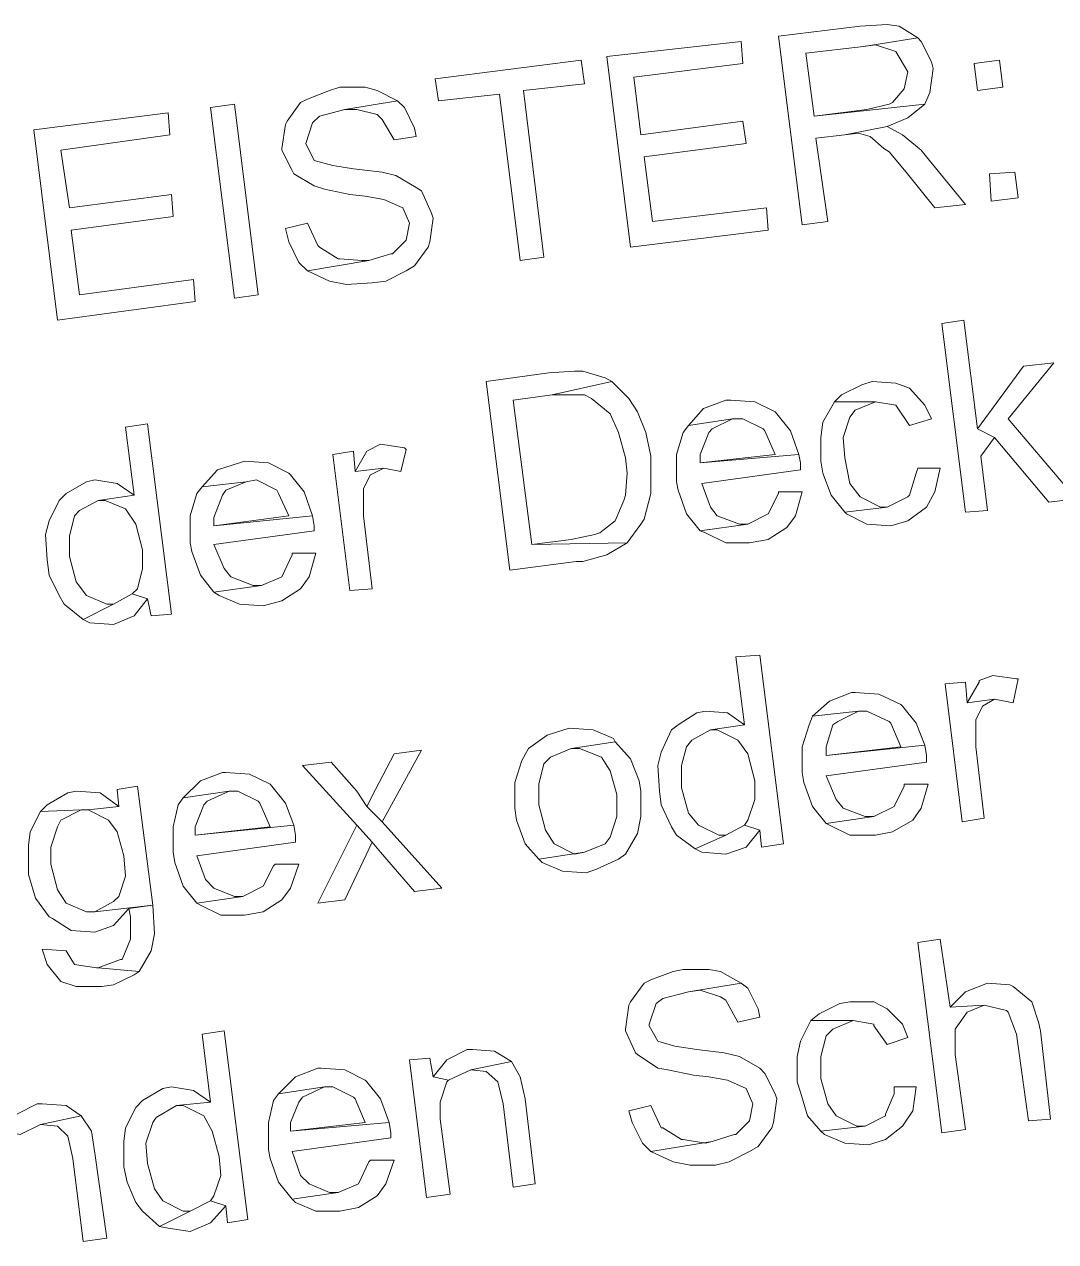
# Model space of a CAD drawing. Header units: metres. Extents: x 2713732.4 to 2713757.2, y 1226081.6 to 1226111.3.
# Drawn here: x 2713754.146 to 2713754.805, y 1226100.684 to 1226101.461 of the extents above; entities that cross this region are included whole.
import ezdxf

# ---------------------------------------------------------------- set-up
doc = ezdxf.new("R2010")
doc.units = ezdxf.units.M
doc.layers.add('einlagen_boden_erstes_og', color=7, linetype='Continuous', true_color=0x000000)

msp = doc.modelspace()

# ---------------------------------------------------------------- linework, layer by layer
at = {"layer": 'einlagen_boden_erstes_og', "color": 1, "lineweight": 0}
for points in [[(2713754.67989, 1226101.46027), (2713754.62775, 1226101.45375), (2713754.64295, 1226101.33318), (2713754.65925, 1226101.33535), (2713754.65164, 1226101.38858), (2713754.67011, 1226101.39075), (2713754.69727, 1226101.39618), (2713754.7103, 1226101.40161), (2713754.72116, 1226101.4103), (2713754.65056, 1226101.4027), (2713754.64513, 1226101.44289), (2713754.68206, 1226101.44723), (2713754.71682, 1226101.45266), (2713754.70487, 1226101.46027), (2713754.69727, 1226101.46135)], [(2713754.60385, 1226101.45049), (2713754.51804, 1226101.44072), (2713754.53324, 1226101.31906), (2713754.62123, 1226101.32992), (2713754.62014, 1226101.34404), (2713754.54737, 1226101.33535), (2713754.54193, 1226101.37663), (2713754.60711, 1226101.38532), (2713754.60494, 1226101.39944), (2713754.53976, 1226101.39075), (2713754.53542, 1226101.42768), (2713754.60494, 1226101.43637)], [(2713754.71682, 1226101.45266), (2713754.68206, 1226101.44723), (2713754.68966, 1226101.44832), (2713754.7027, 1226101.44398), (2713754.7027, 1226101.44398), (2713754.7103, 1226101.43094), (2713754.70813, 1226101.42008), (2713754.70052, 1226101.41139), (2713754.69835, 1226101.4103), (2713754.68423, 1226101.40704), (2713754.65056, 1226101.4027), (2713754.72116, 1226101.4103), (2713754.72442, 1226101.41791), (2713754.72659, 1226101.43311), (2713754.72551, 1226101.43746), (2713754.71899, 1226101.45049)], [(2713754.50174, 1226101.43854), (2713754.40833, 1226101.4266), (2713754.4105, 1226101.41247), (2713754.4496, 1226101.41682), (2713754.46264, 1226101.31037), (2713754.47785, 1226101.31254), (2713754.46481, 1226101.41899), (2713754.50392, 1226101.42334)], [(2713754.76896, 1226101.43854), (2713754.75266, 1226101.43637), (2713754.75484, 1226101.41899), (2713754.77113, 1226101.42116)], [(2713754.3475, 1226101.42116), (2713754.34098, 1226101.41899), (2713754.32686, 1226101.41356), (2713754.32251, 1226101.41139), (2713754.31382, 1226101.39944), (2713754.31274, 1226101.39727), (2713754.31057, 1226101.38206), (2713754.31057, 1226101.38097), (2713754.31708, 1226101.36794), (2713754.31817, 1226101.36577), (2713754.3312, 1226101.35816), (2713754.33772, 1226101.35599), (2713754.35402, 1226101.35273), (2713754.36379, 1226101.35165), (2713754.37574, 1226101.34947), (2713754.38769, 1226101.34404), (2713754.39203, 1226101.33427), (2713754.38986, 1226101.3234), (2713754.38117, 1226101.31471), (2713754.38009, 1226101.31471), (2713754.36596, 1226101.31037), (2713754.32686, 1226101.30385), (2713754.34098, 1226101.29733), (2713754.35184, 1226101.29516), (2713754.36814, 1226101.29625), (2713754.37683, 1226101.29733), (2713754.38986, 1226101.30385), (2713754.39529, 1226101.30711), (2713754.40398, 1226101.31906), (2713754.40507, 1226101.32232), (2713754.40724, 1226101.33752), (2713754.40615, 1226101.34078), (2713754.39964, 1226101.3549), (2713754.39638, 1226101.35708), (2713754.38334, 1226101.36468), (2713754.37465, 1226101.36685), (2713754.35619, 1226101.36902), (2713754.34315, 1226101.3712), (2713754.3312, 1226101.37446), (2713754.32577, 1226101.38532), (2713754.32577, 1226101.38532), (2713754.33012, 1226101.39835), (2713754.33446, 1226101.4027), (2713754.35076, 1226101.40704), (2713754.38443, 1226101.41247), (2713754.3714, 1226101.41899), (2713754.36379, 1226101.42116)], [(2713754.28015, 1226101.28647), (2713754.26494, 1226101.40813), (2713754.28015, 1226101.4103), (2713754.29536, 1226101.28864), (2713754.28015, 1226101.28647)], [(2713754.38443, 1226101.41247), (2713754.35076, 1226101.40704), (2713754.35836, 1226101.40704), (2713754.3714, 1226101.40378), (2713754.37465, 1226101.40053), (2713754.38226, 1226101.38749), (2713754.39638, 1226101.38966), (2713754.39529, 1226101.39509), (2713754.38877, 1226101.40813)], [(2713754.23779, 1226101.40487), (2713754.15198, 1226101.39401), (2713754.16718, 1226101.27235), (2713754.25517, 1226101.2843), (2713754.25408, 1226101.29842), (2713754.1813, 1226101.28864), (2713754.17587, 1226101.32992), (2713754.24105, 1226101.33861), (2713754.23996, 1226101.35273), (2713754.17479, 1226101.34404), (2713754.16936, 1226101.38097), (2713754.23887, 1226101.39075)], [(2713754.69727, 1226101.39618), (2713754.67011, 1226101.39075), (2713754.6788, 1226101.39184), (2713754.6864, 1226101.38966), (2713754.69509, 1226101.38206), (2713754.69835, 1226101.37989), (2713754.70921, 1226101.36685), (2713754.72768, 1226101.34404), (2713754.74723, 1226101.34621), (2713754.72225, 1226101.37663), (2713754.71899, 1226101.38097), (2713754.70704, 1226101.39075)], [(2713754.77873, 1226101.36685), (2713754.76244, 1226101.36577), (2713754.76353, 1226101.34839), (2713754.78091, 1226101.35056)], [(2713754.32686, 1226101.33427), (2713754.31274, 1226101.33101), (2713754.31491, 1226101.32232), (2713754.32143, 1226101.30928), (2713754.32686, 1226101.30385), (2713754.36596, 1226101.31037), (2713754.36162, 1226101.31037), (2713754.3475, 1226101.31145), (2713754.34641, 1226101.31145), (2713754.33446, 1226101.31906), (2713754.33338, 1226101.32014)], [(2713754.74615, 1226101.27235), (2713754.73203, 1226101.27018), (2713754.74723, 1226101.14961), (2713754.76135, 1226101.15069), (2713754.75701, 1226101.18545), (2713754.7657, 1226101.1974), (2713754.75484, 1226101.20283)], [(2713754.4811, 1226101.23868), (2713754.44091, 1226101.23325), (2713754.45612, 1226101.11267), (2713754.49848, 1226101.1181), (2713754.50283, 1226101.1181), (2713754.51804, 1226101.12245), (2713754.51804, 1226101.12245), (2713754.53107, 1226101.13005), (2713754.53107, 1226101.13005), (2713754.47024, 1226101.12897), (2713754.45829, 1226101.2213), (2713754.48328, 1226101.22456), (2713754.5213, 1226101.23325), (2713754.51695, 1226101.23542), (2713754.50283, 1226101.23976), (2713754.4974, 1226101.23976)], [(2713754.80372, 1226101.24519), (2713754.78416, 1226101.24302), (2713754.75484, 1226101.20283), (2713754.7657, 1226101.1974), (2713754.80046, 1226101.15612), (2713754.81784, 1226101.1583), (2713754.77439, 1226101.20935)], [(2713754.5213, 1226101.23325), (2713754.48328, 1226101.22456), (2713754.48979, 1226101.22456), (2713754.50392, 1226101.22456), (2713754.50826, 1226101.22238), (2713754.52021, 1226101.21261), (2713754.52564, 1226101.20066), (2713754.52999, 1226101.18437), (2713754.53107, 1226101.17459), (2713754.52999, 1226101.16047), (2713754.5289, 1226101.15721), (2713754.52347, 1226101.14417), (2713754.51369, 1226101.13657), (2713754.51043, 1226101.13548), (2713754.49523, 1226101.13223), (2713754.47024, 1226101.12897), (2713754.53107, 1226101.13005), (2713754.53976, 1226101.142), (2713754.54193, 1226101.14526), (2713754.54628, 1226101.16155), (2713754.54628, 1226101.17024), (2713754.54628, 1226101.18545), (2713754.54302, 1226101.20066), (2713754.53759, 1226101.21369), (2713754.53216, 1226101.22238)], [(2713754.68749, 1226101.23325), (2713754.68097, 1226101.23107), (2713754.66794, 1226101.22456), (2713754.66359, 1226101.22021), (2713754.68966, 1226101.22021), (2713754.7027, 1226101.21804), (2713754.7027, 1226101.21804), (2713754.71139, 1226101.205), (2713754.72551, 1226101.20935), (2713754.72116, 1226101.21804), (2713754.71139, 1226101.2289), (2713754.7027, 1226101.23216)], [(2713754.59733, 1226101.2213), (2713754.59407, 1226101.2213), (2713754.57995, 1226101.21587), (2713754.57018, 1226101.205), (2713754.59842, 1226101.20935), (2713754.60494, 1226101.20935), (2713754.61797, 1226101.20283), (2713754.61906, 1226101.20174), (2713754.62557, 1226101.18654), (2713754.57778, 1226101.18111), (2713754.64078, 1226101.18654), (2713754.63535, 1226101.20174), (2713754.62666, 1226101.21261), (2713754.62557, 1226101.21369), (2713754.61254, 1226101.22021)], [(2713754.66359, 1226101.22021), (2713754.65599, 1226101.20718), (2713754.6549, 1226101.1974), (2713754.6549, 1226101.18219), (2713754.65599, 1226101.17459), (2713754.66142, 1226101.16047), (2713754.67011, 1226101.14961), (2713754.69727, 1226101.15286), (2713754.69292, 1226101.15286), (2713754.67989, 1226101.15938), (2713754.67337, 1226101.16807), (2713754.67011, 1226101.18437), (2713754.66902, 1226101.1974), (2713754.67337, 1226101.21043), (2713754.67663, 1226101.21478), (2713754.68966, 1226101.22021)], [(2713754.57018, 1226101.205), (2713754.56692, 1226101.20066), (2713754.56257, 1226101.18654), (2713754.56257, 1226101.16916), (2713754.56366, 1226101.16373), (2713754.56909, 1226101.14852), (2713754.57778, 1226101.13766), (2713754.60819, 1226101.142), (2713754.60276, 1226101.142), (2713754.58864, 1226101.14743), (2713754.5843, 1226101.15286), (2713754.57887, 1226101.16807), (2713754.64187, 1226101.17676), (2713754.64187, 1226101.18111), (2713754.64078, 1226101.18654), (2713754.57778, 1226101.18111), (2713754.57778, 1226101.18654), (2713754.58321, 1226101.20066), (2713754.58538, 1226101.20283), (2713754.59842, 1226101.20935)], [(2713754.22475, 1226101.20609), (2713754.21063, 1226101.20392), (2713754.21606, 1226101.16047), (2713754.19325, 1226101.15721), (2713754.1976, 1226101.15721), (2713754.21063, 1226101.15178), (2713754.21715, 1226101.142), (2713754.22149, 1226101.12571), (2713754.22149, 1226101.11376), (2713754.21824, 1226101.10072), (2713754.21498, 1226101.09747), (2713754.22475, 1226101.09421), (2713754.22693, 1226101.08335), (2713754.23996, 1226101.08443)], [(2713754.37357, 1226101.19305), (2713754.36488, 1226101.18871), (2713754.36488, 1226101.18871), (2713754.35727, 1226101.17568), (2713754.37574, 1226101.17785), (2713754.3866, 1226101.17568), (2713754.38986, 1226101.1898), (2713754.38877, 1226101.19088)], [(2713754.35619, 1226101.18871), (2713754.34315, 1226101.18654), (2713754.35402, 1226101.09964), (2713754.36814, 1226101.10072), (2713754.36271, 1226101.14743), (2713754.36271, 1226101.14961), (2713754.36271, 1226101.16481), (2713754.36705, 1226101.1735), (2713754.37574, 1226101.17785), (2713754.35727, 1226101.17568)], [(2713754.28667, 1226101.18219), (2713754.28341, 1226101.18111), (2713754.26929, 1226101.17676), (2713754.25951, 1226101.1659), (2713754.28776, 1226101.16916), (2713754.29427, 1226101.17024), (2713754.30731, 1226101.16373), (2713754.30839, 1226101.16155), (2713754.31491, 1226101.14743), (2713754.26712, 1226101.14092), (2713754.33012, 1226101.14743), (2713754.32469, 1226101.16264), (2713754.316, 1226101.1735), (2713754.31491, 1226101.17459), (2713754.30188, 1226101.18111)], [(2713754.71682, 1226101.17785), (2713754.71573, 1226101.17459), (2713754.71139, 1226101.16047), (2713754.7103, 1226101.15938), (2713754.69727, 1226101.15286), (2713754.67011, 1226101.14961), (2713754.6712, 1226101.14852), (2713754.68423, 1226101.142), (2713754.69944, 1226101.14092), (2713754.7103, 1226101.14417), (2713754.72225, 1226101.15286), (2713754.72768, 1226101.16264), (2713754.73094, 1226101.17785)], [(2713754.19108, 1226101.17024), (2713754.18565, 1226101.16916), (2713754.17261, 1226101.16155), (2713754.16827, 1226101.15721), (2713754.16175, 1226101.14417), (2713754.15958, 1226101.13548), (2713754.16067, 1226101.11919), (2713754.16175, 1226101.10941), (2713754.16827, 1226101.09638), (2713754.17153, 1226101.09095), (2713754.18348, 1226101.08117), (2713754.20303, 1226101.09095), (2713754.19868, 1226101.09095), (2713754.18565, 1226101.09638), (2713754.17913, 1226101.10507), (2713754.17479, 1226101.12136), (2713754.17479, 1226101.1344), (2713754.17805, 1226101.14743), (2713754.1813, 1226101.15069), (2713754.19325, 1226101.15721), (2713754.21606, 1226101.16047), (2713754.2052, 1226101.16807)], [(2713754.25951, 1226101.1659), (2713754.25625, 1226101.16155), (2713754.25191, 1226101.14743), (2713754.25191, 1226101.13005), (2713754.253, 1226101.12462), (2713754.25843, 1226101.10941), (2713754.26712, 1226101.09855), (2713754.29753, 1226101.1029), (2713754.2921, 1226101.1029), (2713754.27798, 1226101.10833), (2713754.27363, 1226101.11376), (2713754.26712, 1226101.12897), (2713754.3312, 1226101.13766), (2713754.3312, 1226101.14092), (2713754.33012, 1226101.14743), (2713754.26712, 1226101.14092), (2713754.26712, 1226101.14635), (2713754.27255, 1226101.16047), (2713754.27472, 1226101.16373), (2713754.28776, 1226101.16916)], [(2713754.62775, 1226101.16264), (2713754.62775, 1226101.16155), (2713754.62123, 1226101.14852), (2713754.60819, 1226101.142), (2713754.57778, 1226101.13766), (2713754.58104, 1226101.13657), (2713754.59407, 1226101.13005), (2713754.60928, 1226101.13005), (2713754.62123, 1226101.13223), (2713754.63318, 1226101.13983), (2713754.63861, 1226101.14743), (2713754.64295, 1226101.16264)], [(2713754.31708, 1226101.12354), (2713754.31708, 1226101.12245), (2713754.31057, 1226101.10833), (2713754.29753, 1226101.1029), (2713754.26712, 1226101.09855), (2713754.27038, 1226101.09638), (2713754.28341, 1226101.09095), (2713754.29862, 1226101.08986), (2713754.31057, 1226101.09312), (2713754.32251, 1226101.10072), (2713754.32795, 1226101.10833), (2713754.33229, 1226101.12354)], [(2713754.21498, 1226101.09747), (2713754.20303, 1226101.09095), (2713754.18348, 1226101.08117), (2713754.18782, 1226101.079), (2713754.20303, 1226101.07791), (2713754.21606, 1226101.08335), (2713754.22475, 1226101.09421)], [(2713754.6158, 1226101.05836), (2713754.60059, 1226101.05728), (2713754.60602, 1226101.01383), (2713754.5843, 1226101.01057), (2713754.58864, 1226101.01057), (2713754.60168, 1226101.00405), (2713754.60819, 1226100.99536), (2713754.61254, 1226100.97798), (2713754.61254, 1226100.96603), (2713754.60819, 1226100.953), (2713754.60602, 1226100.94974), (2713754.6158, 1226100.94648), (2713754.61688, 1226100.93562), (2713754.63101, 1226100.93779)], [(2713754.76461, 1226101.04533), (2713754.75592, 1226101.04207), (2713754.75592, 1226101.04098), (2713754.74832, 1226101.02795), (2713754.7657, 1226101.03012), (2713754.77765, 1226101.02795), (2713754.78091, 1226101.04315), (2713754.77982, 1226101.04315)], [(2713754.74723, 1226101.04098), (2713754.7342, 1226101.0399), (2713754.74506, 1226100.95191), (2713754.75918, 1226100.95408), (2713754.75375, 1226100.99971), (2713754.75375, 1226101.00188), (2713754.75375, 1226101.01708), (2713754.75809, 1226101.02577), (2713754.7657, 1226101.03012), (2713754.74832, 1226101.02795)], [(2713754.67663, 1226101.03446), (2713754.67445, 1226101.03446), (2713754.66033, 1226101.02903), (2713754.64947, 1226101.01926), (2713754.6788, 1226101.02252), (2713754.68423, 1226101.02252), (2713754.69835, 1226101.016), (2713754.69944, 1226101.01491), (2713754.70596, 1226100.99971), (2713754.65816, 1226100.99427), (2713754.72116, 1226101.00079), (2713754.71573, 1226101.01491), (2713754.70704, 1226101.02577), (2713754.70596, 1226101.02686), (2713754.69183, 1226101.03338)], [(2713754.58104, 1226101.02252), (2713754.57561, 1226101.02143), (2713754.56366, 1226101.01383), (2713754.55931, 1226101.01057), (2713754.5528, 1226100.99645), (2713754.55062, 1226100.98776), (2713754.55171, 1226100.97146), (2713754.5528, 1226100.96277), (2713754.55931, 1226100.94865), (2713754.56257, 1226100.94322), (2713754.57452, 1226100.93453), (2713754.59407, 1226100.94322), (2713754.58973, 1226100.94322), (2713754.57669, 1226100.94974), (2713754.57018, 1226100.95734), (2713754.56583, 1226100.97364), (2713754.56583, 1226100.98776), (2713754.56909, 1226100.99971), (2713754.57235, 1226101.00405), (2713754.5843, 1226101.01057), (2713754.60602, 1226101.01383), (2713754.59516, 1226101.02143)], [(2713754.64947, 1226101.01926), (2713754.6473, 1226101.01383), (2713754.64295, 1226100.99971), (2713754.64295, 1226100.98341), (2713754.64404, 1226100.97689), (2713754.64947, 1226100.96169), (2713754.65816, 1226100.95082), (2713754.68858, 1226100.95517), (2713754.68314, 1226100.95517), (2713754.66902, 1226100.9606), (2713754.66468, 1226100.96603), (2713754.65816, 1226100.98124), (2713754.72225, 1226100.98993), (2713754.72225, 1226100.99427), (2713754.72116, 1226101.00079), (2713754.65816, 1226100.99427), (2713754.65816, 1226100.99971), (2713754.66251, 1226101.01383), (2713754.66576, 1226101.016), (2713754.6788, 1226101.02252)], [(2713754.49414, 1226101.01165), (2713754.48002, 1226101.00731), (2713754.46807, 1226100.99862), (2713754.46373, 1226100.99102), (2713754.45938, 1226100.97689), (2713754.45938, 1226100.9606), (2713754.46047, 1226100.953), (2713754.4659, 1226100.93779), (2713754.47459, 1226100.92801), (2713754.50392, 1226100.93236), (2713754.4974, 1226100.93127), (2713754.48436, 1226100.93779), (2713754.47893, 1226100.94648), (2713754.47459, 1226100.96277), (2713754.47459, 1226100.97581), (2713754.47785, 1226100.98884), (2713754.48219, 1226100.99319), (2713754.49523, 1226100.99862), (2713754.52347, 1226101.00296), (2713754.52238, 1226101.00514), (2713754.50935, 1226101.01057)], [(2713754.39964, 1226100.99753), (2713754.38226, 1226100.99536), (2713754.37031, 1226100.97255), (2713754.36488, 1226100.96169), (2713754.37465, 1226100.95191)], [(2713754.52347, 1226101.00296), (2713754.49523, 1226100.99862), (2713754.50066, 1226100.99862), (2713754.51478, 1226100.99319), (2713754.52021, 1226100.9845), (2713754.52455, 1226100.96929), (2713754.52455, 1226100.95517), (2713754.52021, 1226100.94213), (2713754.51695, 1226100.93779), (2713754.50392, 1226100.93236), (2713754.47459, 1226100.92801), (2713754.47676, 1226100.92584), (2713754.48979, 1226100.92041), (2713754.505, 1226100.91932), (2713754.51152, 1226100.9215), (2713754.52564, 1226100.92801), (2713754.52999, 1226100.93127), (2713754.53759, 1226100.94431), (2713754.53976, 1226100.95517), (2713754.53976, 1226100.97146), (2713754.53868, 1226100.97798), (2713754.53324, 1226100.9921)], [(2713754.34207, 1226100.98993), (2713754.3236, 1226100.98776), (2713754.35836, 1226100.94974), (2713754.36814, 1226100.93888), (2713754.37357, 1226100.93236), (2713754.39529, 1226100.90738), (2713754.41267, 1226100.90955), (2713754.37465, 1226100.95191), (2713754.36488, 1226100.96169), (2713754.35836, 1226100.97146)], [(2713754.27472, 1226100.98341), (2713754.27255, 1226100.98341), (2713754.25843, 1226100.97798), (2713754.24756, 1226100.96712), (2713754.27689, 1226100.97146), (2713754.28232, 1226100.97146), (2713754.29536, 1226100.96495), (2713754.29644, 1226100.96386), (2713754.30296, 1226100.94865), (2713754.25517, 1226100.94322), (2713754.31817, 1226100.94974), (2713754.31274, 1226100.96386), (2713754.30405, 1226100.97472), (2713754.30296, 1226100.97581), (2713754.28993, 1226100.98233)], [(2713754.21824, 1226100.97472), (2713754.2052, 1226100.97255), (2713754.20629, 1226100.96169), (2713754.18674, 1226100.95951), (2713754.19977, 1226100.953), (2713754.2052, 1226100.94539), (2713754.20955, 1226100.93019), (2713754.21063, 1226100.91715), (2713754.20629, 1226100.90412), (2713754.20303, 1226100.90086), (2713754.19108, 1226100.89434), (2713754.22801, 1226100.89869)], [(2713754.70813, 1226100.97581), (2713754.70813, 1226100.97472), (2713754.70161, 1226100.96169), (2713754.68858, 1226100.95517), (2713754.65816, 1226100.95082), (2713754.66033, 1226100.94974), (2713754.67337, 1226100.94322), (2713754.68966, 1226100.94322), (2713754.70052, 1226100.94539), (2713754.71356, 1226100.953), (2713754.71899, 1226100.9606), (2713754.72334, 1226100.97581)], [(2713754.17913, 1226100.97146), (2713754.1737, 1226100.97038), (2713754.16067, 1226100.96277), (2713754.15632, 1226100.95843), (2713754.18239, 1226100.95951), (2713754.18674, 1226100.95951), (2713754.20629, 1226100.96169), (2713754.19434, 1226100.97038)], [(2713754.24756, 1226100.96712), (2713754.24431, 1226100.96277), (2713754.24105, 1226100.94865), (2713754.24105, 1226100.93236), (2713754.24213, 1226100.92584), (2713754.24756, 1226100.91063), (2713754.25625, 1226100.89977), (2713754.28558, 1226100.90412), (2713754.28015, 1226100.90412), (2713754.26712, 1226100.90955), (2713754.26169, 1226100.91498), (2713754.25625, 1226100.93019), (2713754.31926, 1226100.93888), (2713754.31926, 1226100.94322), (2713754.31817, 1226100.94974), (2713754.25517, 1226100.94322), (2713754.25517, 1226100.94865), (2713754.2606, 1226100.96277), (2713754.26277, 1226100.96495), (2713754.27689, 1226100.97146)], [(2713754.15632, 1226100.95843), (2713754.1498, 1226100.94539), (2713754.14872, 1226100.9367), (2713754.14872, 1226100.9215), (2713754.14872, 1226100.91824), (2713754.15306, 1226100.90303), (2713754.16175, 1226100.89108), (2713754.16392, 1226100.89), (2713754.17587, 1226100.88239), (2713754.19108, 1226100.88131), (2713754.20303, 1226100.88565), (2713754.2128, 1226100.89651), (2713754.22801, 1226100.89869), (2713754.19108, 1226100.89434), (2713754.18565, 1226100.89434), (2713754.17261, 1226100.89977), (2713754.16718, 1226100.90846), (2713754.16284, 1226100.92475), (2713754.16284, 1226100.93562), (2713754.16718, 1226100.94865), (2713754.16936, 1226100.953), (2713754.18239, 1226100.95951)], [(2713754.35836, 1226100.94974), (2713754.33338, 1226100.89977), (2713754.35076, 1226100.90194), (2713754.36814, 1226100.93888)], [(2713754.60602, 1226100.94974), (2713754.59407, 1226100.94322), (2713754.57452, 1226100.93453), (2713754.57887, 1226100.93236), (2713754.59407, 1226100.93127), (2713754.60711, 1226100.93562), (2713754.6158, 1226100.94648)], [(2713754.30622, 1226100.92475), (2713754.30513, 1226100.92367), (2713754.29862, 1226100.91063), (2713754.28558, 1226100.90412), (2713754.25625, 1226100.89977), (2713754.25843, 1226100.89869), (2713754.27146, 1226100.89217), (2713754.28667, 1226100.89217), (2713754.29862, 1226100.89434), (2713754.31057, 1226100.90194), (2713754.316, 1226100.90955), (2713754.32143, 1226100.92475)], [(2713754.22801, 1226100.89869), (2713754.2128, 1226100.89651), (2713754.21389, 1226100.89108), (2713754.21389, 1226100.87696), (2713754.20846, 1226100.86393), (2713754.20737, 1226100.86393), (2713754.19325, 1226100.85849), (2713754.21932, 1226100.85632), (2713754.22693, 1226100.86936), (2713754.2291, 1226100.88022)], [(2713754.73094, 1226100.87696), (2713754.71682, 1226100.87479), (2713754.73203, 1226100.75313), (2713754.74723, 1226100.7553), (2713754.74071, 1226100.8031), (2713754.74071, 1226100.80418), (2713754.74071, 1226100.81939), (2713754.74832, 1226100.83025), (2713754.75918, 1226100.8346), (2713754.73746, 1226100.83351)], [(2713754.15741, 1226100.87044), (2713754.16067, 1226100.86067), (2713754.16936, 1226100.8498), (2713754.17913, 1226100.84655), (2713754.19543, 1226100.84655), (2713754.20303, 1226100.84763), (2713754.21606, 1226100.85415), (2713754.21932, 1226100.85632), (2713754.19325, 1226100.85849), (2713754.19217, 1226100.85849), (2713754.17805, 1226100.86067), (2713754.17261, 1226100.86936)], [(2713754.56692, 1226100.85741), (2713754.5604, 1226100.85632), (2713754.54628, 1226100.85089), (2713754.54193, 1226100.84872), (2713754.53324, 1226100.83677), (2713754.53216, 1226100.8346), (2713754.52999, 1226100.81939), (2713754.52999, 1226100.8183), (2713754.5365, 1226100.80418), (2713754.53759, 1226100.8031), (2713754.55062, 1226100.79441), (2713754.55714, 1226100.79332), (2713754.57343, 1226100.79006), (2713754.58321, 1226100.78898), (2713754.59516, 1226100.7868), (2713754.60711, 1226100.78137), (2713754.61145, 1226100.7716), (2713754.60928, 1226100.76073), (2713754.60059, 1226100.75204), (2713754.5995, 1226100.75204), (2713754.58538, 1226100.7477), (2713754.54628, 1226100.74118), (2713754.5604, 1226100.73466), (2713754.57126, 1226100.73249), (2713754.58756, 1226100.73249), (2713754.59625, 1226100.73466), (2713754.60928, 1226100.74118), (2713754.61471, 1226100.74444), (2713754.6234, 1226100.75639), (2713754.62449, 1226100.75965), (2713754.62666, 1226100.77485), (2713754.62557, 1226100.77811), (2713754.61906, 1226100.79115), (2713754.6158, 1226100.79441), (2713754.60276, 1226100.80201), (2713754.59299, 1226100.80418), (2713754.57561, 1226100.80636), (2713754.56149, 1226100.80853), (2713754.55062, 1226100.81179), (2713754.54519, 1226100.82156), (2713754.54519, 1226100.82265), (2713754.54954, 1226100.83568), (2713754.55388, 1226100.83894), (2713754.57018, 1226100.84329), (2713754.60385, 1226100.84872), (2713754.59081, 1226100.85632), (2713754.58321, 1226100.85741)], [(2713754.60385, 1226100.84872), (2713754.57018, 1226100.84329), (2713754.57778, 1226100.84437), (2713754.59081, 1226100.84003), (2713754.59407, 1226100.83786), (2713754.60168, 1226100.82374), (2713754.6158, 1226100.82699), (2713754.61471, 1226100.83243), (2713754.60819, 1226100.84546)], [(2713754.76135, 1226100.84872), (2713754.74723, 1226100.84329), (2713754.73746, 1226100.83351), (2713754.75918, 1226100.8346), (2713754.7733, 1226100.83134), (2713754.77439, 1226100.83025), (2713754.77982, 1226100.81613), (2713754.78742, 1226100.76073), (2713754.80154, 1226100.76182), (2713754.79503, 1226100.8183), (2713754.79394, 1226100.82374), (2713754.7896, 1226100.83677), (2713754.77765, 1226100.84655), (2713754.77547, 1226100.84763)], [(2713754.67337, 1226100.83677), (2713754.66685, 1226100.83568), (2713754.65382, 1226100.82917), (2713754.64838, 1226100.82482), (2713754.67554, 1226100.82482), (2713754.68858, 1226100.82265), (2713754.68858, 1226100.82156), (2713754.69727, 1226100.80961), (2713754.7103, 1226100.81396), (2713754.70704, 1226100.82265), (2713754.69727, 1226100.83243), (2713754.68858, 1226100.83677)], [(2713754.27363, 1226100.8183), (2713754.25951, 1226100.81613), (2713754.26494, 1226100.77268), (2713754.24322, 1226100.77051), (2713754.24756, 1226100.77051), (2713754.2606, 1226100.76399), (2713754.26603, 1226100.75422), (2713754.27038, 1226100.73792), (2713754.27146, 1226100.72597), (2713754.26712, 1226100.71294), (2713754.26494, 1226100.70968), (2713754.27472, 1226100.70642), (2713754.27581, 1226100.69556), (2713754.28884, 1226100.69773)], [(2713754.64838, 1226100.82482), (2713754.64187, 1226100.81179), (2713754.6397, 1226100.80201), (2713754.6397, 1226100.78572), (2713754.64187, 1226100.7792), (2713754.64621, 1226100.76399), (2713754.6549, 1226100.75422), (2713754.68314, 1226100.75747), (2713754.67771, 1226100.75747), (2713754.66468, 1226100.76399), (2713754.65925, 1226100.7716), (2713754.6549, 1226100.78789), (2713754.6549, 1226100.80201), (2713754.65816, 1226100.81505), (2713754.66251, 1226100.81939), (2713754.67554, 1226100.82482)], [(2713754.43222, 1226100.80636), (2713754.42897, 1226100.80636), (2713754.41593, 1226100.79984), (2713754.40724, 1226100.78898), (2713754.41702, 1226100.7868), (2713754.43114, 1226100.79332), (2713754.45721, 1226100.79875), (2713754.44635, 1226100.80527)], [(2713754.40507, 1226100.80092), (2713754.39203, 1226100.79984), (2713754.4029, 1226100.71185), (2713754.4181, 1226100.71403), (2713754.41159, 1226100.76182), (2713754.41159, 1226100.77268), (2713754.41593, 1226100.78572), (2713754.41702, 1226100.7868), (2713754.40724, 1226100.78898)], [(2713754.45721, 1226100.79875), (2713754.43114, 1226100.79332), (2713754.44091, 1226100.79223), (2713754.44852, 1226100.78572), (2713754.45178, 1226100.7716), (2713754.45829, 1226100.71837), (2713754.47241, 1226100.72054), (2713754.4659, 1226100.77485), (2713754.46264, 1226100.78898)], [(2713754.33555, 1226100.79441), (2713754.33338, 1226100.79441), (2713754.31926, 1226100.78898), (2713754.30839, 1226100.77811), (2713754.33772, 1226100.78246), (2713754.34315, 1226100.78246), (2713754.35619, 1226100.77594), (2713754.35727, 1226100.77485), (2713754.36379, 1226100.75965), (2713754.316, 1226100.75422), (2713754.379, 1226100.75965), (2713754.37357, 1226100.77485), (2713754.36488, 1226100.78572), (2713754.36379, 1226100.7868), (2713754.35076, 1226100.79332)], [(2713754.23996, 1226100.78246), (2713754.23453, 1226100.78137), (2713754.22149, 1226100.77377), (2713754.21715, 1226100.76942), (2713754.21063, 1226100.75639), (2713754.20955, 1226100.7477), (2713754.20955, 1226100.73141), (2713754.21172, 1226100.72163), (2713754.21715, 1226100.70859), (2713754.22149, 1226100.70316), (2713754.23236, 1226100.69339), (2713754.25191, 1226100.70316), (2713754.24756, 1226100.70316), (2713754.23453, 1226100.70968), (2713754.2291, 1226100.71728), (2713754.22475, 1226100.73358), (2713754.22367, 1226100.74661), (2713754.22801, 1226100.75965), (2713754.23018, 1226100.76291), (2713754.24322, 1226100.77051), (2713754.26494, 1226100.77268), (2713754.25408, 1226100.78029)], [(2713754.30839, 1226100.77811), (2713754.30513, 1226100.77377), (2713754.30188, 1226100.75965), (2713754.30188, 1226100.74227), (2713754.30296, 1226100.73684), (2713754.30839, 1226100.72163), (2713754.31708, 1226100.71077), (2713754.34641, 1226100.71511), (2713754.34098, 1226100.71511), (2713754.32795, 1226100.72054), (2713754.32251, 1226100.72597), (2713754.31708, 1226100.74118), (2713754.38009, 1226100.74987), (2713754.38009, 1226100.75313), (2713754.379, 1226100.75965), (2713754.316, 1226100.75422), (2713754.316, 1226100.75965), (2713754.32143, 1226100.77268), (2713754.3236, 1226100.77594), (2713754.33772, 1226100.78246)], [(2713754.70161, 1226100.78246), (2713754.70161, 1226100.77811), (2713754.69618, 1226100.76508), (2713754.69618, 1226100.76399), (2713754.68314, 1226100.75747), (2713754.6549, 1226100.75422), (2713754.65707, 1226100.75204), (2713754.67011, 1226100.74661), (2713754.68532, 1226100.74553), (2713754.69618, 1226100.74879), (2713754.70704, 1226100.75747), (2713754.71356, 1226100.76725), (2713754.71573, 1226100.78246)], [(2713754.15741, 1226100.7716), (2713754.15415, 1226100.7716), (2713754.14111, 1226100.76508), (2713754.13242, 1226100.75422), (2713754.14329, 1226100.75204), (2713754.15632, 1226100.75856), (2713754.18239, 1226100.76399), (2713754.17261, 1226100.77051)], [(2713754.18239, 1226100.76399), (2713754.15632, 1226100.75856), (2713754.16718, 1226100.75747), (2713754.1737, 1226100.75096), (2713754.17696, 1226100.73684), (2713754.18348, 1226100.68361), (2713754.19868, 1226100.68578), (2713754.19108, 1226100.7401), (2713754.18891, 1226100.75422)], [(2713754.54628, 1226100.77051), (2713754.53216, 1226100.76725), (2713754.53433, 1226100.75965), (2713754.54085, 1226100.74661), (2713754.54628, 1226100.74118), (2713754.58538, 1226100.7477), (2713754.58104, 1226100.74661), (2713754.56692, 1226100.74879), (2713754.56583, 1226100.74879), (2713754.55388, 1226100.75639), (2713754.5528, 1226100.75639)], [(2713754.36705, 1226100.73575), (2713754.36596, 1226100.73466), (2713754.35945, 1226100.72054), (2713754.34641, 1226100.71511), (2713754.31708, 1226100.71077), (2713754.31926, 1226100.70859), (2713754.33229, 1226100.70316), (2713754.3475, 1226100.70316), (2713754.35945, 1226100.70534), (2713754.3714, 1226100.71294), (2713754.37683, 1226100.72054), (2713754.38226, 1226100.73575)], [(2713754.26494, 1226100.70968), (2713754.25191, 1226100.70316), (2713754.23236, 1226100.69339), (2713754.23779, 1226100.6923), (2713754.25191, 1226100.69013), (2713754.26494, 1226100.69556), (2713754.27472, 1226100.70642)]]:
    msp.add_lwpolyline(points, close=True, dxfattribs=at)

doc.saveas('drawing.dxf')
